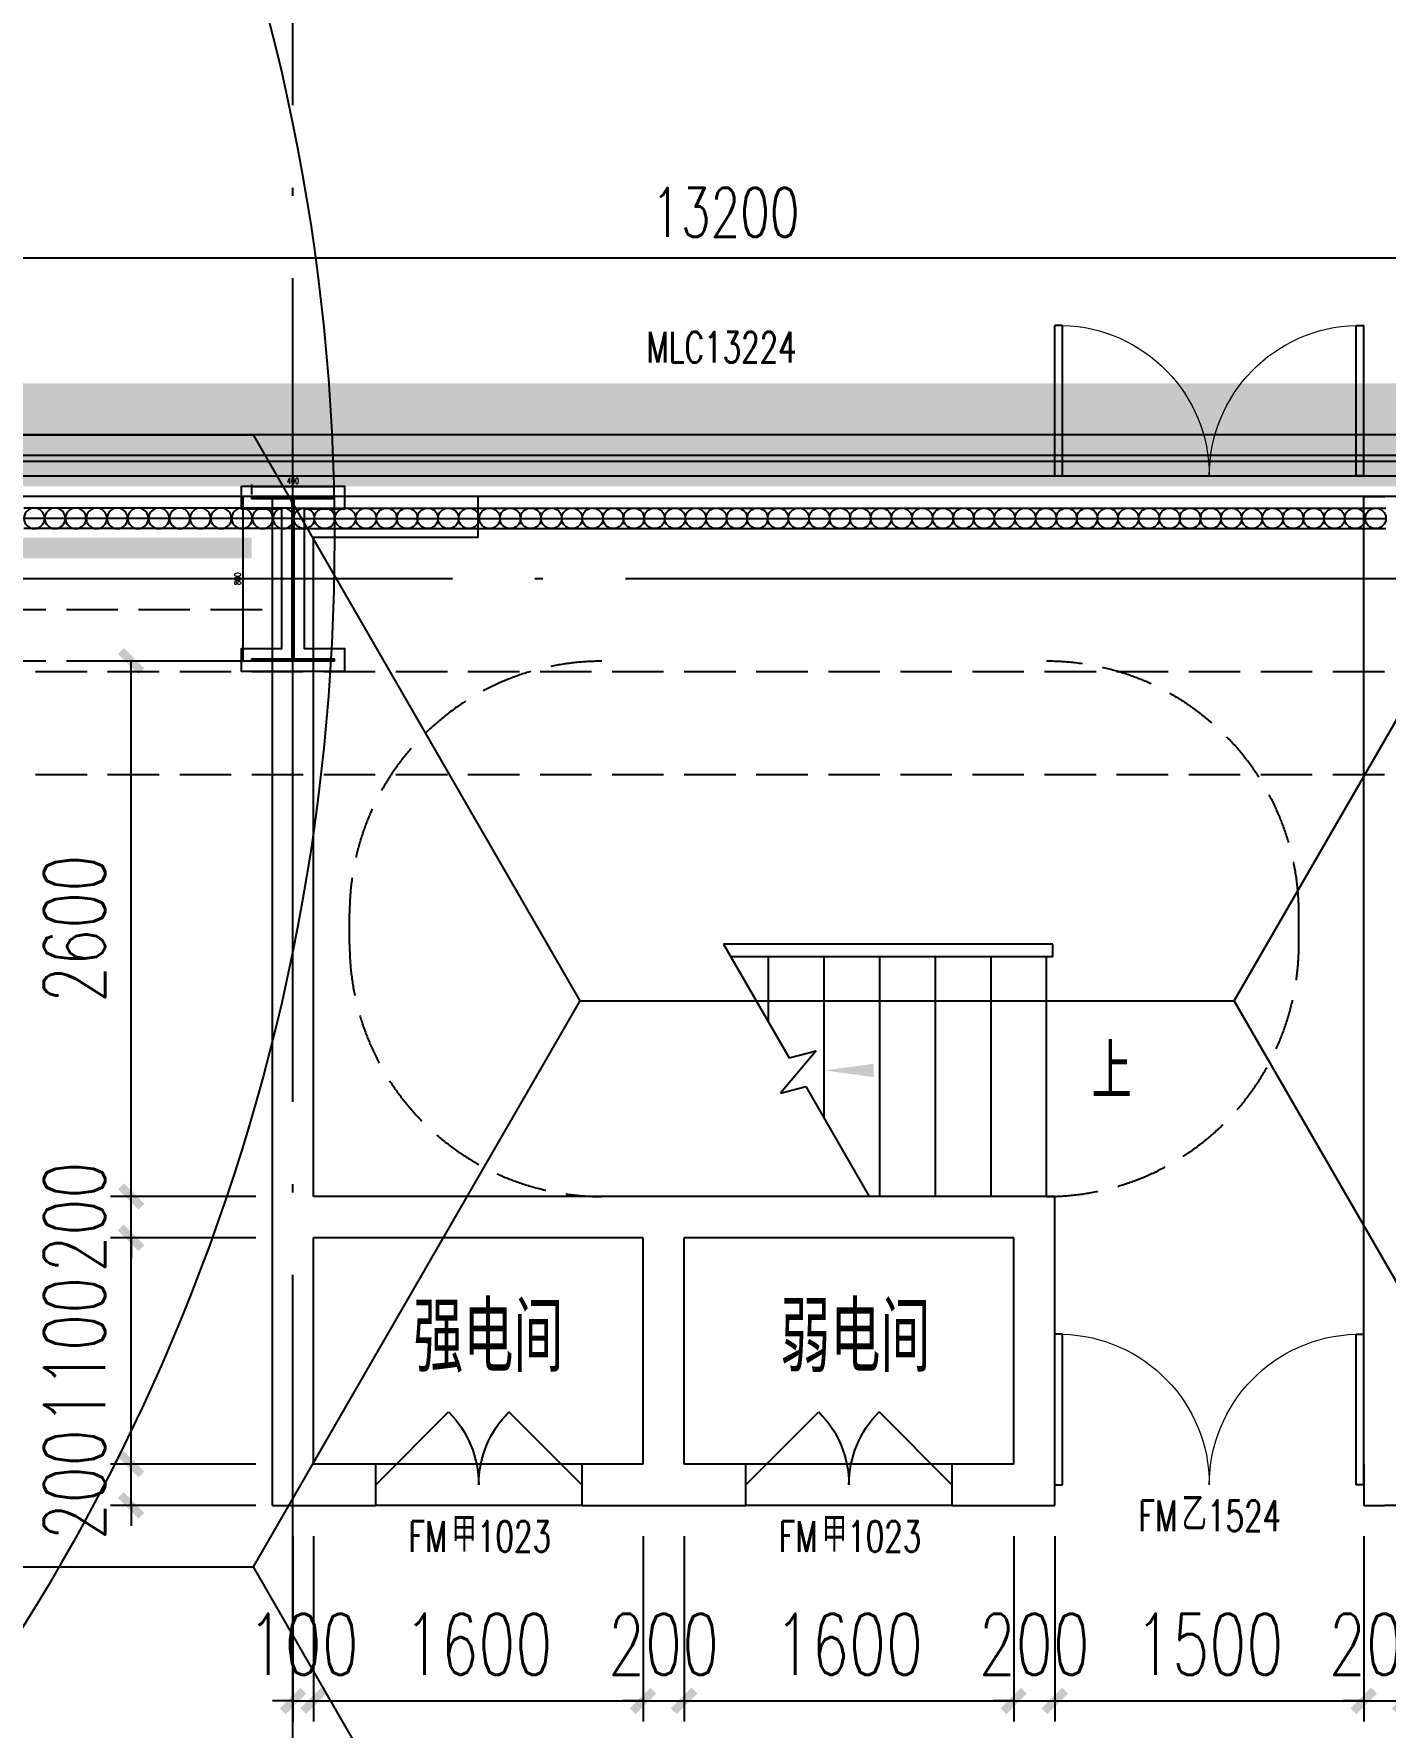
# Model space of a CAD drawing. Extents: x -821772 to -21949, y 506164 to 1049594.
# Drawn here: x -274112 to -267550, y 615143 to 623367 of the extents above; entities that cross this region are included whole.
import ezdxf
from ezdxf.xclip import XClip

# ---------------------------------------------------------------- set-up
doc = ezdxf.new("R2010")
doc.units = 0
doc.header["$LTSCALE"] = 1000
doc.header["$MEASUREMENT"] = 0
doc.header["$XCLIPFRAME"] = 2
for name, pattern in [('10平面20250807_t3$0$CENTER', [2, 1.25, -0.25, 0.25, -0.25]), ('10平面20250807_t3$0$DASH', [0.35, 0.25, -0.1]), ('10平面20250807_t3$0$DOTE', [2.42, 2, -0.2, 0.02, -0.2]), ('DASH', [0.35, 0.25, -0.1])]:
    doc.linetypes.add(name, pattern=pattern)
doc.layers.get('Defpoints').update_dxf_attribs({"color": 210})
doc.layers.add('1-防火分区线', color=201, linetype='DASH', lineweight=50)
doc.layers.add('10平面20250807_t3$0$柱间支撑', color=8, linetype='10平面20250807_t3$0$CENTER', lineweight=0)
for name, color, linetype in [('10平面20250807_t3$0$A-AXIS-DOTE', 8, '10平面20250807_t3$0$DOTE'), ('10平面20250807_t3$0$A-AXIS-DP', 8, 'Continuous'), ('10平面20250807_t3$0$A-HATCH-2', 8, 'Continuous'), ('10平面20250807_t3$0$A-HRAIL', 8, 'Continuous'), ('10平面20250807_t3$0$A-LIN-V', 8, 'Continuous'), ('10平面20250807_t3$0$A-SFCE', 8, 'Continuous'), ('10平面20250807_t3$0$A-WINDOW', 8, 'Continuous'), ('10平面20250807_t3$0$AS-COLN', 8, 'Continuous'), ('10平面20250807_t3$0$AS-WALL', 8, 'Continuous'), ('10平面20250807_t3$0$AS-结构边线层', 8, 'Continuous'), ('10平面20250807_t3$0$DIM_SYMB', 8, 'Continuous'), ('10平面20250807_t3$0$DOOR_FIRE_TEXT', 8, 'Continuous'), ('10平面20250807_t3$0$PUB_TEXT', 8, 'Continuous'), ('10平面20250807_t3$0$SB_ZF消火栓', 10, 'Continuous'), ('10平面20250807_t3$0$SB_ZF消火栓M', 10, 'Continuous'), ('10平面20250807_t3$0$建-窗', 8, 'Continuous'), ('10平面20250807_t3$0$建-门窗编号', 8, 'Continuous'), ('PUB_HATCH', 8, 'Continuous')]:
    doc.layers.add(name, color=color, linetype=linetype)
doc.layers.add('10平面20250807_t3$0$A-加建区域', color=8, linetype='Continuous', plot=False)
doc.styles.add('10平面20250807_t3$0$_TCH_DIM', font='SIMPLEX', dxfattribs={"bigfont": 'GBCBIG'})
doc.styles.add('10平面20250807_t3$0$_TCH_DIM_T3', font='SIMPLEX', dxfattribs={"width": 0.705882, "bigfont": 'GBCBIG'})
doc.styles.add('10平面20250807_t3$0$_TCH_WINDOW', font='SIMPLEX', dxfattribs={"height": 3.5, "bigfont": 'GBCBIG'})
doc.styles.add('10平面20250807_t3$0$A-WIN-LABEL', font='SIMPLEX', dxfattribs={"bigfont": 'GBCBIG'})
doc.dimstyles.new('10平面20250807_t3$0$_TCH_ARCH&&10', dxfattribs={"dimtxt": 29.75, "dimasz": 10, "dimexe": 10, "dimexo": 10, "dimgap": 12.625, "dimtad": 1, "dimdec": 0, "dimzin": 0, "dimdsep": 46, "dimtxsty": '10平面20250807_t3$0$_TCH_DIM_T3', "dimblk": '10平面20250807_t3$0$_ArchTick', "dimcen": 0.09, "dimclrt": 7, "dimazin": 2, "dimtfac": 1, "dimtdec": 0, "dimtix": 1, "dimtmove": 2, "dimatfit": 3, "dimfxl": 0, "dimtolj": 1, "dimtzin": 0, "dimarcsym": 0})
doc.dimstyles.new('10平面20250807_t3$0$_TCH_ARCH&&100', dxfattribs={"dimtxt": 297.5, "dimasz": 100, "dimexe": 100, "dimexo": 100, "dimgap": 126.25, "dimtad": 1, "dimdec": 0, "dimzin": 0, "dimdsep": 46, "dimtxsty": '10平面20250807_t3$0$_TCH_DIM_T3', "dimblk": '10平面20250807_t3$0$_ArchTick', "dimcen": 0.09, "dimclrt": 7, "dimazin": 2, "dimtfac": 1, "dimtdec": 0, "dimtix": 1, "dimtmove": 2, "dimatfit": 3, "dimfxl": 0, "dimtolj": 1, "dimtzin": 0, "dimarcsym": 0})
doc.dimstyles.new('10平面20250807_t3$0$_TCH_ARCH&&80', dxfattribs={"dimtxt": 238, "dimasz": 80, "dimexe": 80, "dimexo": 80, "dimgap": 101, "dimtad": 1, "dimdec": 0, "dimzin": 0, "dimdsep": 46, "dimtxsty": '10平面20250807_t3$0$_TCH_DIM_T3', "dimblk": '10平面20250807_t3$0$_ArchTick', "dimcen": 0.09, "dimclrt": 7, "dimazin": 2, "dimtfac": 1, "dimtdec": 0, "dimtix": 1, "dimtmove": 2, "dimatfit": 3, "dimfxl": 0, "dimtolj": 1, "dimtzin": 0, "dimarcsym": 0})

# ---------------------------------------------------------------- blocks, each defined once
blk = doc.blocks.new('10平面20250807_t3$0$dote')
at = {"layer": '10平面20250807_t3$0$A-AXIS-DOTE', "ltscale": 2}
for p, q in [((-52117.8, -264080), (-52117.8, -75950)), ((98696.4, -184100), (-97273.6, -184100))]:
    blk.add_line(p, q, dxfattribs=at)
blk = doc.blocks.new('10平面20250807_t3$0$43243')
at = {"layer": '10平面20250807_t3$0$AS-结构边线层'}
blk.add_lwpolyline([(-263994.2, 621290.1), (-277514.2, 621290.1), (-277514.2, 621120.1), (-279354.2, 621120.1), (-279354.2, 620570.1), (-281454.2, 620570), (-281454.2, 621120.1), (-295987, 621120.1), (-313454.2, 567285.8), (-313454.2, 548519.9), (-281454.2, 548519.9), (-281454.2, 549070), (-279354.2, 549070), (-279354.2, 548519.9), (-277514.2, 548519.9), (-277514.2, 548349.9), (-263994.2, 548349.9)], dxfattribs=at)
blk = doc.blocks.new('10平面20250807_t3$0$3243243')
at = {"layer": '10平面20250807_t3$0$A-SFCE', "color": 2, "linetype": '10平面20250807_t3$0$DASH'}
for p, q in [((-273004.2, 620570.1), (-281704.2, 620570.1)), ((-273004.2, 620320.1), (-281704.2, 620320.1))]:
    blk.add_line(p, q, dxfattribs=at)
blk = doc.blocks.new('10平面20250807_t3$0$4324324')
at = {"layer": '10平面20250807_t3$0$A-HATCH-2', "linetype": '10平面20250807_t3$0$DASH'}
for p, q in [((-294754.2, 620270), (-135554.2, 620270)), ((-294754.2, 619770), (-135554.2, 619770))]:
    blk.add_line(p, q, dxfattribs=at)
blk = doc.blocks.new('10平面20250807_t3$0$_ArchTick')
at = {"color": 0, "linetype": 'ByBlock', "const_width": 0.4}
blk.add_lwpolyline([(-0.5, -0.5), (0.5, 0.5)], dxfattribs=at)
blk = doc.blocks.new('*D10492')
at = {"layer": '10平面20250807_t3$0$A-AXIS-DP', "color": 0, "lineweight": -2}
for p, q in [((-165054.2, 621030), (-165054.2, 621078.7)), ((-165054.2, 621068.7), (-164654.2, 621068.7)), ((-164654.2, 621030), (-164654.2, 621078.7))]:
    blk.add_line(p, q, dxfattribs=at)
at = {"layer": 'Defpoints', "color": 0}
for p in [(-165054.2, 621020), (-164654.2, 621068.7), (-164654.2, 621020)]:
    blk.add_point(p, dxfattribs=at)
at = {"layer": '10平面20250807_t3$0$A-AXIS-DP', "color": 0, "lineweight": -2, "xscale": 10, "yscale": 10, "zscale": 10, "rotation": 180}
blk.add_blockref('10平面20250807_t3$0$_ArchTick', (-165054.2, 621068.7), dxfattribs=at)
at = {"layer": '10平面20250807_t3$0$A-AXIS-DP', "color": 0, "lineweight": -2, "xscale": 10, "yscale": 10, "zscale": 10}
blk.add_blockref('10平面20250807_t3$0$_ArchTick', (-164654.2, 621068.7), dxfattribs=at)
at = {"layer": '10平面20250807_t3$0$A-AXIS-DP', "color": 7, "insert": (-164854.2, 621096.2), "char_height": 29.75, "attachment_point": 5, "style": '10平面20250807_t3$0$_TCH_DIM_T3'}
blk.add_mtext('\\A1;400', dxfattribs=at)
blk = doc.blocks.new('*D10493')
at = {"layer": '10平面20250807_t3$0$A-AXIS-DP', "color": 0, "lineweight": -2}
for p, q in [((-165064.2, 621020), (-165105.4, 621020)), ((-165095.4, 620220), (-165095.4, 621020)), ((-165064.2, 620220), (-165105.4, 620220))]:
    blk.add_line(p, q, dxfattribs=at)
at = {"layer": 'Defpoints', "color": 0}
for p in [(-165095.4, 621020), (-165054.2, 621020), (-165054.2, 620220)]:
    blk.add_point(p, dxfattribs=at)
at = {"layer": '10平面20250807_t3$0$A-AXIS-DP', "color": 0, "lineweight": -2, "xscale": 10, "yscale": 10, "zscale": 10}
for p, rotation in [((-165095.4, 621020), 90), ((-165095.4, 620220), 270)]:
    blk.add_blockref('10平面20250807_t3$0$_ArchTick', p, dxfattribs=dict(at, rotation=rotation))
at = {"layer": '10平面20250807_t3$0$A-AXIS-DP', "color": 7, "insert": (-165122.9, 620620), "char_height": 29.75, "attachment_point": 5, "rotation": 90, "style": '10平面20250807_t3$0$_TCH_DIM_T3'}
blk.add_mtext('\\A1;800', dxfattribs=at)
blk = doc.blocks.new('10平面20250807_t3$0$$DorLib2D$00000002')
for p, q in [((-0.5, 0), (-0.5, 0.4875)), ((-0.475, 0.4875), (-0.5, 0.4875)), ((-0.475, 0), (-0.475, 0.4875)), ((0.475, 0), (0.475, 0.4875)), ((0.475, 0.4875), (0.5, 0.4875)), ((0.5, 0), (0.5, 0.4875)), ((-0.5, 0), (-0.475, 0)), ((0.5, 0), (0.475, 0))]:
    blk.add_line(p, q)
at = {"lineweight": 13}
for centre, start, end in [((-0.4875, 0), 0, 88.5307), ((0.4875, 0), 91.4693, 180)]:
    blk.add_arc(centre, 0.4875, start, end, dxfattribs=at)
blk = doc.blocks.new('*D11016')
at = {"layer": '10平面20250807_t3$0$A-加建区域', "color": 0, "lineweight": -2}
for p, q in [((-272854.2, 616070), (-272854.2, 615170)), ((-272754.2, 616070), (-272754.2, 615170)), ((-272854.2, 615270), (-272954.2, 615270)), ((-272854.2, 615270), (-272754.2, 615270)), ((-272754.2, 615270), (-272654.2, 615270))]:
    blk.add_line(p, q, dxfattribs=at)
at = {"layer": 'Defpoints', "color": 0}
for p in [(-272854.2, 616170), (-272754.2, 616170), (-272754.2, 615270)]:
    blk.add_point(p, dxfattribs=at)
at = {"layer": '10平面20250807_t3$0$A-加建区域', "color": 0, "lineweight": -2, "xscale": 100, "yscale": 100, "zscale": 100}
blk.add_blockref('10平面20250807_t3$0$_ArchTick', (-272854.2, 615270), dxfattribs=at)
at = {"layer": '10平面20250807_t3$0$A-加建区域', "color": 0, "lineweight": -2, "xscale": 100, "yscale": 100, "zscale": 100, "rotation": 180}
blk.add_blockref('10平面20250807_t3$0$_ArchTick', (-272754.2, 615270), dxfattribs=at)
at = {"layer": '10平面20250807_t3$0$A-加建区域', "color": 7, "insert": (-272804.2, 615545), "char_height": 297.5, "attachment_point": 5, "style": '10平面20250807_t3$0$_TCH_DIM_T3'}
blk.add_mtext('\\A1;100', dxfattribs=at)
blk = doc.blocks.new('*D11017')
at = {"layer": '10平面20250807_t3$0$A-加建区域', "color": 0, "lineweight": -2}
for p, q in [((-272754.2, 616070), (-272754.2, 615170)), ((-271154.2, 616070), (-271154.2, 615170)), ((-272754.2, 615270), (-271154.2, 615270))]:
    blk.add_line(p, q, dxfattribs=at)
at = {"layer": 'Defpoints', "color": 0}
for p in [(-272754.2, 616170), (-271154.2, 616170), (-271154.2, 615270)]:
    blk.add_point(p, dxfattribs=at)
at = {"layer": '10平面20250807_t3$0$A-加建区域', "color": 0, "lineweight": -2, "xscale": 100, "yscale": 100, "zscale": 100, "rotation": 180}
blk.add_blockref('10平面20250807_t3$0$_ArchTick', (-272754.2, 615270), dxfattribs=at)
at = {"layer": '10平面20250807_t3$0$A-加建区域', "color": 0, "lineweight": -2, "xscale": 100, "yscale": 100, "zscale": 100}
blk.add_blockref('10平面20250807_t3$0$_ArchTick', (-271154.2, 615270), dxfattribs=at)
at = {"layer": '10平面20250807_t3$0$A-加建区域', "color": 7, "insert": (-271954.2, 615545), "char_height": 297.5, "attachment_point": 5, "style": '10平面20250807_t3$0$_TCH_DIM_T3'}
blk.add_mtext('\\A1;1600', dxfattribs=at)
blk = doc.blocks.new('*D11018')
at = {"layer": '10平面20250807_t3$0$A-加建区域', "color": 0, "lineweight": -2}
for p, q in [((-271154.2, 616070), (-271154.2, 615170)), ((-270954.2, 616070), (-270954.2, 615170)), ((-271154.2, 615270), (-271254.2, 615270)), ((-271154.2, 615270), (-270954.2, 615270)), ((-270954.2, 615270), (-270854.2, 615270))]:
    blk.add_line(p, q, dxfattribs=at)
at = {"layer": 'Defpoints', "color": 0}
for p in [(-271154.2, 616170), (-270954.2, 616170), (-270954.2, 615270)]:
    blk.add_point(p, dxfattribs=at)
at = {"layer": '10平面20250807_t3$0$A-加建区域', "color": 0, "lineweight": -2, "xscale": 100, "yscale": 100, "zscale": 100}
blk.add_blockref('10平面20250807_t3$0$_ArchTick', (-271154.2, 615270), dxfattribs=at)
at = {"layer": '10平面20250807_t3$0$A-加建区域', "color": 0, "lineweight": -2, "xscale": 100, "yscale": 100, "zscale": 100, "rotation": 180}
blk.add_blockref('10平面20250807_t3$0$_ArchTick', (-270954.2, 615270), dxfattribs=at)
at = {"layer": '10平面20250807_t3$0$A-加建区域', "color": 7, "insert": (-271054.2, 615545), "char_height": 297.5, "attachment_point": 5, "style": '10平面20250807_t3$0$_TCH_DIM_T3'}
blk.add_mtext('\\A1;200', dxfattribs=at)
blk = doc.blocks.new('*D11019')
at = {"layer": '10平面20250807_t3$0$A-加建区域', "color": 0, "lineweight": -2}
for p, q in [((-270954.2, 616070), (-270954.2, 615170)), ((-269354.2, 616070), (-269354.2, 615170)), ((-270954.2, 615270), (-269354.2, 615270))]:
    blk.add_line(p, q, dxfattribs=at)
at = {"layer": 'Defpoints', "color": 0}
for p in [(-270954.2, 616170), (-269354.2, 616170), (-269354.2, 615270)]:
    blk.add_point(p, dxfattribs=at)
at = {"layer": '10平面20250807_t3$0$A-加建区域', "color": 0, "lineweight": -2, "xscale": 100, "yscale": 100, "zscale": 100, "rotation": 180}
blk.add_blockref('10平面20250807_t3$0$_ArchTick', (-270954.2, 615270), dxfattribs=at)
at = {"layer": '10平面20250807_t3$0$A-加建区域', "color": 0, "lineweight": -2, "xscale": 100, "yscale": 100, "zscale": 100}
blk.add_blockref('10平面20250807_t3$0$_ArchTick', (-269354.2, 615270), dxfattribs=at)
at = {"layer": '10平面20250807_t3$0$A-加建区域', "color": 7, "insert": (-270154.2, 615545), "char_height": 297.5, "attachment_point": 5, "style": '10平面20250807_t3$0$_TCH_DIM_T3'}
blk.add_mtext('\\A1;1600', dxfattribs=at)
blk = doc.blocks.new('*D11020')
at = {"layer": '10平面20250807_t3$0$A-加建区域', "color": 0, "lineweight": -2}
for p, q in [((-269354.2, 616070), (-269354.2, 615170)), ((-269154.2, 616070), (-269154.2, 615170)), ((-269354.2, 615270), (-269454.2, 615270)), ((-269354.2, 615270), (-269154.2, 615270)), ((-269154.2, 615270), (-269054.2, 615270))]:
    blk.add_line(p, q, dxfattribs=at)
at = {"layer": 'Defpoints', "color": 0}
for p in [(-269354.2, 616170), (-269154.2, 616170), (-269154.2, 615270)]:
    blk.add_point(p, dxfattribs=at)
at = {"layer": '10平面20250807_t3$0$A-加建区域', "color": 0, "lineweight": -2, "xscale": 100, "yscale": 100, "zscale": 100}
blk.add_blockref('10平面20250807_t3$0$_ArchTick', (-269354.2, 615270), dxfattribs=at)
at = {"layer": '10平面20250807_t3$0$A-加建区域', "color": 0, "lineweight": -2, "xscale": 100, "yscale": 100, "zscale": 100, "rotation": 180}
blk.add_blockref('10平面20250807_t3$0$_ArchTick', (-269154.2, 615270), dxfattribs=at)
at = {"layer": '10平面20250807_t3$0$A-加建区域', "color": 7, "insert": (-269254.2, 615545), "char_height": 297.5, "attachment_point": 5, "style": '10平面20250807_t3$0$_TCH_DIM_T3'}
blk.add_mtext('\\A1;200', dxfattribs=at)
blk = doc.blocks.new('*D11021')
at = {"layer": '10平面20250807_t3$0$A-加建区域', "color": 0, "lineweight": -2}
for p, q in [((-269154.2, 616070), (-269154.2, 615170)), ((-267654.2, 616070), (-267654.2, 615170)), ((-269154.2, 615270), (-267654.2, 615270))]:
    blk.add_line(p, q, dxfattribs=at)
at = {"layer": 'Defpoints', "color": 0}
for p in [(-269154.2, 616170), (-267654.2, 616170), (-267654.2, 615270)]:
    blk.add_point(p, dxfattribs=at)
at = {"layer": '10平面20250807_t3$0$A-加建区域', "color": 0, "lineweight": -2, "xscale": 100, "yscale": 100, "zscale": 100, "rotation": 180}
blk.add_blockref('10平面20250807_t3$0$_ArchTick', (-269154.2, 615270), dxfattribs=at)
at = {"layer": '10平面20250807_t3$0$A-加建区域', "color": 0, "lineweight": -2, "xscale": 100, "yscale": 100, "zscale": 100}
blk.add_blockref('10平面20250807_t3$0$_ArchTick', (-267654.2, 615270), dxfattribs=at)
at = {"layer": '10平面20250807_t3$0$A-加建区域', "color": 7, "insert": (-268404.2, 615545), "char_height": 297.5, "attachment_point": 5, "style": '10平面20250807_t3$0$_TCH_DIM_T3'}
blk.add_mtext('\\A1;1500', dxfattribs=at)
blk = doc.blocks.new('*D11022')
at = {"layer": '10平面20250807_t3$0$A-加建区域', "color": 0, "lineweight": -2}
for p, q in [((-267654.2, 616070), (-267654.2, 615170)), ((-267454.2, 616070), (-267454.2, 615170)), ((-267654.2, 615270), (-267754.2, 615270)), ((-267654.2, 615270), (-267454.2, 615270)), ((-267454.2, 615270), (-267354.2, 615270))]:
    blk.add_line(p, q, dxfattribs=at)
at = {"layer": 'Defpoints', "color": 0}
for p in [(-267654.2, 616170), (-267454.2, 616170), (-267454.2, 615270)]:
    blk.add_point(p, dxfattribs=at)
at = {"layer": '10平面20250807_t3$0$A-加建区域', "color": 0, "lineweight": -2, "xscale": 100, "yscale": 100, "zscale": 100}
blk.add_blockref('10平面20250807_t3$0$_ArchTick', (-267654.2, 615270), dxfattribs=at)
at = {"layer": '10平面20250807_t3$0$A-加建区域', "color": 0, "lineweight": -2, "xscale": 100, "yscale": 100, "zscale": 100, "rotation": 180}
blk.add_blockref('10平面20250807_t3$0$_ArchTick', (-267454.2, 615270), dxfattribs=at)
at = {"layer": '10平面20250807_t3$0$A-加建区域', "color": 7, "insert": (-267554.2, 615545), "char_height": 297.5, "attachment_point": 5, "style": '10平面20250807_t3$0$_TCH_DIM_T3'}
blk.add_mtext('\\A1;200', dxfattribs=at)
blk = doc.blocks.new('10平面20250807_t3$0$$DorLib2D$00000116')
at = {"color": 0}
for p, q in [((-0.5, 0), (-0.1464, 0.3536)), ((0.5, 0), (0.1464, 0.3536))]:
    blk.add_line(p, q, dxfattribs=at)
for centre, start, end in [((-0.5, 0), 0, 45), ((0.5, 0), 135, 180)]:
    blk.add_arc(centre, 0.5, start, end, dxfattribs=at)
blk = doc.blocks.new('*D11025')
at = {"layer": '10平面20250807_t3$0$A-加建区域', "color": 0, "lineweight": -2}
for p, q in [((-273034.2, 620319.9), (-273740, 620319.9)), ((-273640, 617719.9), (-273640, 620319.9)), ((-273034.2, 617719.9), (-273740, 617719.9))]:
    blk.add_line(p, q, dxfattribs=at)
at = {"layer": 'Defpoints', "color": 0}
for p in [(-273640, 620319.9), (-272934.2, 620319.9), (-272934.2, 617719.9)]:
    blk.add_point(p, dxfattribs=at)
at = {"layer": '10平面20250807_t3$0$A-加建区域', "color": 0, "lineweight": -2, "xscale": 100, "yscale": 100, "zscale": 100}
for p, rotation in [((-273640, 620319.9), 90), ((-273640, 617719.9), 270)]:
    blk.add_blockref('10平面20250807_t3$0$_ArchTick', p, dxfattribs=dict(at, rotation=rotation))
at = {"layer": '10平面20250807_t3$0$A-加建区域', "color": 7, "insert": (-273915, 619019.9), "char_height": 297.5, "attachment_point": 5, "rotation": 90, "style": '10平面20250807_t3$0$_TCH_DIM_T3'}
blk.add_mtext('\\A1;2600', dxfattribs=at)
blk = doc.blocks.new('*D11026')
at = {"layer": '10平面20250807_t3$0$A-加建区域', "color": 0, "lineweight": -2}
for p, q in [((-273640, 617719.9), (-273640, 617819.9)), ((-273034.2, 617719.9), (-273740, 617719.9)), ((-273640, 617519.9), (-273640, 617719.9)), ((-273034.2, 617519.9), (-273740, 617519.9)), ((-273640, 617519.9), (-273640, 617419.9))]:
    blk.add_line(p, q, dxfattribs=at)
at = {"layer": 'Defpoints', "color": 0}
for p in [(-273640, 617719.9), (-272934.2, 617719.9), (-272934.2, 617519.9)]:
    blk.add_point(p, dxfattribs=at)
at = {"layer": '10平面20250807_t3$0$A-加建区域', "color": 0, "lineweight": -2, "xscale": 100, "yscale": 100, "zscale": 100}
for p, rotation in [((-273640, 617719.9), 270), ((-273640, 617519.9), 90)]:
    blk.add_blockref('10平面20250807_t3$0$_ArchTick', p, dxfattribs=dict(at, rotation=rotation))
at = {"layer": '10平面20250807_t3$0$A-加建区域', "color": 7, "insert": (-273915, 617619.9), "char_height": 297.5, "attachment_point": 5, "rotation": 90, "style": '10平面20250807_t3$0$_TCH_DIM_T3'}
blk.add_mtext('\\A1;200', dxfattribs=at)
blk = doc.blocks.new('*D11027')
at = {"layer": '10平面20250807_t3$0$A-加建区域', "color": 0, "lineweight": -2}
for p, q in [((-273034.2, 617519.9), (-273740, 617519.9)), ((-273640, 616420), (-273640, 617519.9)), ((-273034.2, 616420), (-273740, 616420))]:
    blk.add_line(p, q, dxfattribs=at)
at = {"layer": 'Defpoints', "color": 0}
for p in [(-273640, 617519.9), (-272934.2, 617519.9), (-272934.2, 616420)]:
    blk.add_point(p, dxfattribs=at)
at = {"layer": '10平面20250807_t3$0$A-加建区域', "color": 0, "lineweight": -2, "xscale": 100, "yscale": 100, "zscale": 100}
for p, rotation in [((-273640, 617519.9), 90), ((-273640, 616420), 270)]:
    blk.add_blockref('10平面20250807_t3$0$_ArchTick', p, dxfattribs=dict(at, rotation=rotation))
at = {"layer": '10平面20250807_t3$0$A-加建区域', "color": 7, "insert": (-273915, 616970), "char_height": 297.5, "attachment_point": 5, "rotation": 90, "style": '10平面20250807_t3$0$_TCH_DIM_T3'}
blk.add_mtext('\\A1;1100', dxfattribs=at)
blk = doc.blocks.new('*D11028')
at = {"layer": '10平面20250807_t3$0$A-加建区域', "color": 0, "lineweight": -2}
for p, q in [((-273640, 616420), (-273640, 616520)), ((-273034.2, 616420), (-273740, 616420)), ((-273640, 616220), (-273640, 616420)), ((-273034.2, 616220), (-273740, 616220)), ((-273640, 616220), (-273640, 616120))]:
    blk.add_line(p, q, dxfattribs=at)
at = {"layer": 'Defpoints', "color": 0}
for p in [(-273640, 616420), (-272934.2, 616420), (-272934.2, 616220)]:
    blk.add_point(p, dxfattribs=at)
at = {"layer": '10平面20250807_t3$0$A-加建区域', "color": 0, "lineweight": -2, "xscale": 100, "yscale": 100, "zscale": 100}
for p, rotation in [((-273640, 616420), 270), ((-273640, 616220), 90)]:
    blk.add_blockref('10平面20250807_t3$0$_ArchTick', p, dxfattribs=dict(at, rotation=rotation))
at = {"layer": '10平面20250807_t3$0$A-加建区域', "color": 7, "insert": (-273915, 616320), "char_height": 297.5, "attachment_point": 5, "rotation": 90, "style": '10平面20250807_t3$0$_TCH_DIM_T3'}
blk.add_mtext('\\A1;200', dxfattribs=at)
blk = doc.blocks.new('10平面20250807_t3$0$23124232432')
at = {"layer": '10平面20250807_t3$0$柱间支撑', "const_width": 100}
blk.add_lwpolyline([(-273054.2, 620870), (-281654.2, 620870)], dxfattribs=at)
blk = doc.blocks.new('10平面20250807_t3$0$99平面图例外参$0$$LinePat$圆环')
for points in [[(0, 150), (300, 150)], [(0, 0), (300, 0)], [(0, -150), (300, -150)]]:
    blk.add_lwpolyline(points)
at = {"color": 0}
blk.add_circle((150, 0), 150, dxfattribs=at)
blk = doc.blocks.new('10平面20250807_t3$0$34242343243')
at = {"layer": '10平面20250807_t3$0$A-HRAIL', "yscale": 0.3333333333333333, "zscale": 0.3333333333333333}
for p, xscale, rotation in [((-274060, 621013.9), -0.336163315173153, 359.9999999997964), ((-273959.2, 621013.9), -0.336163315173153, 359.9999999997964), ((-273858.3, 621013.9), -0.336163315173153, 359.9999999997964), ((-273757.5, 621013.9), -0.336163315173153, 359.9999999997964), ((-273656.6, 621013.9), -0.336163315173153, 359.9999999997964), ((-273555.8, 621013.9), -0.336163315173153, 359.9999999997964), ((-273454.9, 621013.9), -0.336163315173153, 359.9999999997964), ((-273354.1, 621013.9), -0.336163315173153, 359.9999999997964), ((-273253.2, 621013.9), -0.336163315173153, 359.9999999997964), ((-273152.4, 621013.9), -0.336163315173153, 359.9999999997964), ((-273051.5, 621013.9), -0.336163315173153, 359.9999999997964), ((-272950.7, 621013.9), -0.336163315173153, 359.9999999997964), ((-272849.8, 621013.9), -0.336163315173153, 359.9999999997964), ((-272849.8, 621013.9), 0.3335333284791416, 359.9999999979175), ((-272749.8, 621013.9), 0.3335333284791416, 359.9999999979175), ((-272649.7, 621013.9), 0.3335333284791416, 359.9999999979175), ((-272549.7, 621013.9), 0.3335333284791416, 359.9999999979175), ((-272449.6, 621013.9), 0.3335333284791416, 359.9999999979175), ((-272349.5, 621013.9), 0.3335333284791416, 359.9999999979175), ((-272249.5, 621013.9), 0.3335333284791416, 359.9999999979175), ((-272149.4, 621013.9), 0.3335333284791416, 359.9999999979175), ((-272049.4, 621013.9), 0.3335333284791416, 359.9999999979175), ((-271949.3, 621013.9), 0.3335333284791416, 359.9999999979175), ((-271849.2, 621013.9), 0.3335333284791416, 359.9999999979175), ((-271749.2, 621013.9), 0.3335333284791416, 359.9999999979175), ((-271649.1, 621013.9), 0.3335333284791416, 359.9999999979175), ((-271549.1, 621013.9), 0.3335333284791416, 359.9999999979175), ((-271449, 621013.9), 0.3335333284791416, 359.9999999979175), ((-271348.9, 621013.9), 0.3335333284791416, 359.9999999979175), ((-271248.9, 621013.9), 0.3335333284791416, 359.9999999979175), ((-271148.8, 621013.9), 0.3335333284791416, 359.9999999979175), ((-271048.8, 621013.9), 0.3335333284791416, 359.9999999979175), ((-270948.7, 621013.9), 0.3335333284791416, 359.9999999979175), ((-270848.6, 621013.9), 0.3335333284791416, 359.9999999979175), ((-270748.6, 621013.9), 0.3335333284791416, 359.9999999979175), ((-270648.5, 621013.9), 0.3335333284791416, 359.9999999979175), ((-270548.5, 621013.9), 0.3335333284791416, 359.9999999979175), ((-270448.4, 621013.9), 0.3335333284791416, 359.9999999979175), ((-270348.3, 621013.9), 0.3335333284791416, 359.9999999979175), ((-270248.3, 621013.9), 0.3335333284791416, 359.9999999979175), ((-270148.2, 621013.9), 0.3335333284791416, 359.9999999979175), ((-270048.2, 621013.9), 0.3335333284791416, 359.9999999979175), ((-269948.1, 621013.9), 0.3335333284791416, 359.9999999979175), ((-269848, 621013.9), 0.3335333284791416, 359.9999999979175), ((-269748, 621013.9), 0.3335333284791416, 359.9999999979175), ((-269647.9, 621013.9), 0.3335333284791416, 359.9999999979175), ((-269547.9, 621013.9), 0.3335333284791416, 359.9999999979175), ((-269447.8, 621013.9), 0.3335333284791416, 359.9999999979175), ((-269347.7, 621013.9), 0.3335333284791416, 359.9999999979175), ((-269247.7, 621013.9), 0.3335333284791416, 359.9999999979175), ((-269147.6, 621013.9), 0.3335333284791416, 359.9999999979175), ((-269047.6, 621013.9), 0.3335333284791416, 359.9999999979175), ((-268947.5, 621013.9), 0.3335333284791416, 359.9999999979175), ((-268847.4, 621013.9), 0.3335333284791416, 359.9999999979175), ((-268747.4, 621013.9), 0.3335333284791416, 359.9999999979175), ((-268647.3, 621013.9), 0.3335333284791416, 359.9999999979175), ((-268547.3, 621013.9), 0.3335333284791416, 359.9999999979175), ((-268447.2, 621013.9), 0.3335333284791416, 359.9999999979175), ((-268347.1, 621013.9), 0.3335333284791416, 359.9999999979175), ((-268247.1, 621013.9), 0.3335333284791416, 359.9999999979175), ((-268147, 621013.9), 0.3335333284791416, 359.9999999979175), ((-268047, 621013.9), 0.3335333284791416, 359.9999999979175), ((-267946.9, 621013.9), 0.3335333284791416, 359.9999999979175), ((-267846.8, 621013.9), 0.3335333284791416, 359.9999999979175), ((-267746.8, 621013.9), 0.3335333284791416, 359.9999999979175), ((-267646.7, 621013.9), 0.3335333284791416, 359.9999999979175)]:
    blk.add_blockref('10平面20250807_t3$0$99平面图例外参$0$$LinePat$圆环', p, dxfattribs=dict(at, xscale=xscale, rotation=rotation))
blk = doc.blocks.new('10平面20250807_t3$0$A$C5D961328')
at = {"layer": '10平面20250807_t3$0$A-LIN-V', "ltscale": 500}
blk.add_circle((350, 40), 10001.4, dxfattribs=at)
blk = doc.blocks.new('10平面20250807_t3$0$we42342343234')
at = {"layer": '10平面20250807_t3$0$SB_ZF消火栓M', "rotation": 180}
blk.add_blockref('10平面20250807_t3$0$A$C5D961328', (-282304.2, 620960), dxfattribs=at)
blk = doc.blocks.new('10平面20250807_t3$0$234243242332')
at = {"layer": '10平面20250807_t3$0$SB_ZF消火栓'}
blk.add_blockref('10平面20250807_t3$0$we42342343234', (0, 0), dxfattribs=at)
blk = doc.blocks.new('*D12073')
at = {"layer": '10平面20250807_t3$0$A-AXIS-DP', "color": 0, "lineweight": -2}
for p, q in [((-277354.2, 621809.9), (-277354.2, 622359.9)), ((-264154.2, 621809.9), (-264154.2, 622359.9)), ((-277354.2, 622279.9), (-264154.2, 622279.9))]:
    blk.add_line(p, q, dxfattribs=at)
at = {"layer": 'Defpoints', "color": 0}
for p in [(-264154.2, 622279.9), (-277354.2, 621729.9), (-264154.2, 621729.9)]:
    blk.add_point(p, dxfattribs=at)
at = {"layer": '10平面20250807_t3$0$A-AXIS-DP', "color": 0, "lineweight": -2, "xscale": 80, "yscale": 80, "zscale": 80, "rotation": 180}
blk.add_blockref('10平面20250807_t3$0$_ArchTick', (-277354.2, 622279.9), dxfattribs=at)
at = {"layer": '10平面20250807_t3$0$A-AXIS-DP', "color": 0, "lineweight": -2, "xscale": 80, "yscale": 80, "zscale": 80}
blk.add_blockref('10平面20250807_t3$0$_ArchTick', (-264154.2, 622279.9), dxfattribs=at)
at = {"layer": '10平面20250807_t3$0$A-AXIS-DP', "color": 7, "insert": (-270754.2, 622499.9), "char_height": 238, "attachment_point": 5, "style": '10平面20250807_t3$0$_TCH_DIM_T3'}
blk.add_mtext('\\A1;13200', dxfattribs=at)
blk = doc.blocks.new('10平面20250807_t3$0$WINDOW2DLIB$DYNSTYLE$00000005')
at = {"color": 0}
for points in [[(-0.5, 0.5), (0.5, 0.5)], [(0.5, 0.16667), (-0.5, 0.16667)], [(0.5, -0.16667), (-0.5, -0.16667)], [(-0.5, -0.5), (0.5, -0.5)]]:
    blk.add_lwpolyline(points, dxfattribs=at)
blk = doc.blocks.new('10平面20250807_t3$0$w42343243')
at = {"layer": '10平面20250807_t3$0$A-HATCH-2'}
blk.add_lwpolyline([(-165104.2, 621070), (-164604.2, 621070), (-164604.2, 620958), (-164800.2, 620958), (-164800.2, 620282), (-164604.2, 620282), (-164604.2, 620170), (-165104.2, 620170), (-165104.2, 620282), (-164908.2, 620282), (-164908.2, 620958), (-165104.2, 620958)], close=True, dxfattribs=at)
at = {"layer": '10平面20250807_t3$0$AS-COLN', "color": 3}
blk.add_lwpolyline([(-165054.2, 621020), (-164654.2, 621020), (-164654.2, 621008), (-164850.2, 621008), (-164850.2, 620232), (-164654.2, 620232), (-164654.2, 620220), (-165054.2, 620220), (-165054.2, 620232), (-164858.2, 620232), (-164858.2, 621008), (-165054.2, 621008)], close=True, dxfattribs=at)
at = {"layer": '10平面20250807_t3$0$A-AXIS-DP'}
for p1, p2, distance, picture, middle in [((-165054.2, 621020), (-164654.2, 621020), 48.8, '*D10492', (-164854.2, 621096.2)), ((-165054.2, 620220), (-165054.2, 621020), 41.2, '*D10493', (-165122.9, 620620))]:
    dim = blk.add_aligned_dim(p1=p1, p2=p2, distance=distance, dimstyle='10平面20250807_t3$0$_TCH_ARCH&&10', dxfattribs=at)
    dim.commit()
    dim.dimension.update_dxf_attribs({"geometry": picture, "text_midpoint": middle})
blk = doc.blocks.new('10平面20250807_t3$0$42343')
at = {"layer": '10平面20250807_t3$0$A-WINDOW'}
blk.add_blockref('10平面20250807_t3$0$w42343243', (-108000, 100), dxfattribs=at)
blk = doc.blocks.new('10平面20250807_t3$0$333')
at = {"layer": '10平面20250807_t3$0$A-AXIS-DP', "color": 9, "linetype": '10平面20250807_t3$0$DASH'}
for p, q in [((-272579.2, 618944.9), (-272579.2, 619094.9)), ((-267969.2, 618944.9), (-267969.2, 619094.9))]:
    blk.add_line(p, q, dxfattribs=at)
for points in [[(-271354.2, 620319.9, 0.414214), (-272579.2, 619094.9)], [(-269194.2, 620319.9, -0.414214), (-267969.2, 619094.9)], [(-271354.2, 617719.9, -0.414214), (-272579.2, 618944.9)], [(-269194.2, 617719.9, 0.414214), (-267969.2, 618944.9)]]:
    blk.add_lwpolyline(points, format="xyb", dxfattribs=at)
at = {"layer": '10平面20250807_t3$0$A-加建区域'}
for p, q in [((-272954.2, 621020.1), (-272954.2, 621120.1)), ((-272954.2, 621120.1), (-272754.2, 621120.1)), ((-271954.2, 621120.1), (-272754.2, 621120.1)), ((-272754.2, 621120.1), (-272754.2, 621120.1)), ((-271954.2, 620920.1), (-271954.2, 621120.1)), ((-267654.2, 621020.1), (-267654.2, 621120.1)), ((-267654.2, 621120.1), (-267554.2, 621118.5)), ((-267555.8, 621118.4), (-267554.2, 621118.5)), ((-272954.2, 617619.9), (-272954.2, 621020.1)), ((-267654.2, 620420), (-267654.2, 621020.1)), ((-272754.2, 617719.9), (-272754.2, 620920.1)), ((-271954.2, 620920.1), (-272754.2, 620920.1)), ((-267654.2, 616420), (-267654.2, 620420)), ((-269194.2, 618944.9), (-270762.8, 618944.9)), ((-270762.8, 618944.9), (-270444.1, 618393)), ((-269164.2, 618944.9), (-270762.8, 618944.9)), ((-269164.2, 618884.9), (-270728.2, 618884.9)), ((-270544.2, 618566.3), (-270544.2, 618884.9)), ((-270274.2, 618098.6), (-270274.2, 618884.9)), ((-270004.2, 617719.9), (-270004.2, 618884.9)), ((-269734.2, 617719.9), (-269734.2, 618884.9)), ((-269464.2, 617719.9), (-269464.2, 618884.9)), ((-269194.2, 617719.9), (-269194.2, 618884.9)), ((-269164.2, 618884.9), (-269164.2, 618944.9)), ((-270313.7, 618427.9), (-270486.6, 618221.9)), ((-270444.1, 618393), (-270313.7, 618427.9)), ((-270486.6, 618221.9), (-270364.3, 618254.6)), ((-270364.3, 618254.6), (-270055.6, 617719.9)), ((-271051.4, 617719.9), (-272754.2, 617719.9)), ((-269154.2, 617719.9), (-271051.4, 617719.9)), ((-269194.2, 617719.9), (-270055.6, 617719.9)), ((-269154.2, 616420), (-269154.2, 617719.9)), ((-272954.2, 616220), (-272954.2, 617619.9)), ((-272754.2, 616420), (-272754.2, 617519.9)), ((-271154.2, 617519.9), (-272754.2, 617519.9)), ((-271154.2, 616420), (-271154.2, 617519.9)), ((-269354.2, 617519.9), (-270954.2, 617519.9)), ((-270954.2, 616420), (-270954.2, 617519.9)), ((-269354.2, 616420), (-269354.2, 617519.9)), ((-272452, 616420), (-272754.2, 616420)), ((-272452, 616220), (-272452, 616420)), ((-271452, 616420), (-272452, 616420)), ((-271154.2, 616420), (-271452, 616420)), ((-271452, 616420), (-271452, 616220)), ((-270654.2, 616420), (-270954.2, 616420)), ((-270654.2, 616220), (-270654.2, 616420)), ((-269654.2, 616420), (-270654.2, 616420)), ((-269354.2, 616420), (-269654.2, 616420)), ((-269654.2, 616420), (-269654.2, 616220)), ((-269154.2, 616220), (-269154.2, 616420)), ((-267654.2, 616420), (-267654.2, 616220)), ((-272954.2, 616220), (-272452, 616220)), ((-271452, 616220), (-272452, 616220)), ((-271452, 616220), (-271051.4, 616220)), ((-271051.4, 616220), (-270654.2, 616220)), ((-269654.2, 616220), (-270654.2, 616220)), ((-269654.2, 616220), (-269254.2, 616220)), ((-269254.2, 616220), (-269154.2, 616220)), ((-267654.2, 616220), (-267554.2, 616220)), ((-263754.2, 616220), (-267554.2, 616220))]:
    blk.add_line(p, q, dxfattribs=at)
at = {"layer": '10平面20250807_t3$0$DIM_SYMB'}
blk.add_lwpolyline([(-269059.2, 618332.4, 0, 0, 0), (-270274.2, 618332.4, 0, 64, 0), (-270034.2, 618332.4, 0, 0, 0)], format="xyseb", dxfattribs=at)
at = {"layer": '10平面20250807_t3$0$A-加建区域'}
for name, p, xscale, yscale, zscale, rotation in [('10平面20250807_t3$0$$DorLib2D$00000002', (-268404.2, 621220), 1500, -1500, 100, 180.0000000009377), ('10平面20250807_t3$0$$DorLib2D$00000002', (-268404.2, 616320), 1500, -1500, 200, 180.0000000009377), ('10平面20250807_t3$0$$DorLib2D$00000116', (-271952, 616320), 1000, -1000, 200, 180.0000000009383), ('10平面20250807_t3$0$$DorLib2D$00000116', (-270154.2, 616320), 1000, -1000, 200, 180.0000000009353)]:
    blk.add_blockref(name, p, dxfattribs=dict(at, xscale=xscale, yscale=yscale, zscale=zscale, rotation=rotation))
at = {"layer": '10平面20250807_t3$0$A-加建区域', "style": '10平面20250807_t3$0$_TCH_WINDOW'}
for s, p in [('强电间', (-272269.7, 616867.5)), ('弱电间', (-270487.8, 616867.5))]:
    blk.add_text(s, height=337.59, dxfattribs=at).set_placement(p)
at = {"layer": '10平面20250807_t3$0$DOOR_FIRE_TEXT', "style": '10平面20250807_t3$0$_TCH_WINDOW', "width": 0.705882}
for s, p in [('FM', (-268748.1, 616095)), ('1524', (-268415.2, 616095)), ('FM', (-272293.5, 615995)), ('1023', (-271960.6, 615995)), ('FM', (-270495.6, 615995)), ('1023', (-270162.7, 615995))]:
    blk.add_text(s, height=148.75, dxfattribs=at).set_placement(p)
at = {"layer": '10平面20250807_t3$0$DOOR_FIRE_TEXT', "style": '10平面20250807_t3$0$_TCH_WINDOW'}
for s, p in [('乙', (-268538.1, 616095)), ('甲', (-272083.5, 615995)), ('甲', (-270285.6, 615995))]:
    blk.add_text(s, height=168.8, dxfattribs=at).set_placement(p)
at = {"layer": '10平面20250807_t3$0$PUB_TEXT', "style": '10平面20250807_t3$0$_TCH_DIM'}
blk.add_text('上', height=270.1, dxfattribs=at).set_placement((-268975.2, 618192.4))
at = {"layer": '10平面20250807_t3$0$A-加建区域'}
for p1, p2, distance, picture, middle in [((-272934.2, 617719.9), (-272934.2, 620319.9), 705.8, '*D11025', (-273915, 619019.9)), ((-272934.2, 617519.9), (-272934.2, 617719.9), 705.8, '*D11026', (-273915, 617619.9)), ((-272934.2, 616420), (-272934.2, 617519.9), 705.8, '*D11027', (-273915, 616970)), ((-272934.2, 616220), (-272934.2, 616420), 705.8, '*D11028', (-273915, 616320)), ((-272854.2, 616170), (-272754.2, 616170), -900, '*D11016', (-272804.2, 615545)), ((-272754.2, 616170), (-271154.2, 616170), -900, '*D11017', (-271954.2, 615545)), ((-271154.2, 616170), (-270954.2, 616170), -900, '*D11018', (-271054.2, 615545)), ((-270954.2, 616170), (-269354.2, 616170), -900, '*D11019', (-270154.2, 615545)), ((-269354.2, 616170), (-269154.2, 616170), -900, '*D11020', (-269254.2, 615545)), ((-269154.2, 616170), (-267654.2, 616170), -900, '*D11021', (-268404.2, 615545)), ((-267654.2, 616170), (-267454.2, 616170), -900, '*D11022', (-267554.2, 615545))]:
    dim = blk.add_aligned_dim(p1=p1, p2=p2, distance=distance, dimstyle='10平面20250807_t3$0$_TCH_ARCH&&100', dxfattribs=at)
    dim.commit()
    dim.dimension.update_dxf_attribs({"geometry": picture, "text_midpoint": middle})
blk = doc.blocks.new('10平面20250807_t3')
at = {"layer": '10平面20250807_t3$0$A-AXIS-DP'}
for name in ['10平面20250807_t3$0$3243243', '10平面20250807_t3$0$333']:
    blk.add_blockref(name, (0, 0), dxfattribs=at)
at = {"layer": '10平面20250807_t3$0$A-WINDOW'}
for name in ['10平面20250807_t3$0$43243', '10平面20250807_t3$0$42343', '10平面20250807_t3$0$4324324']:
    blk.add_blockref(name, (0, 0), dxfattribs=at)
at = {"layer": '10平面20250807_t3$0$AS-WALL'}
blk.add_blockref('10平面20250807_t3$0$dote', (-220736.4, 804820), dxfattribs=at)
at = {"layer": '10平面20250807_t3$0$DIM_SYMB'}
blk.add_blockref('10平面20250807_t3$0$34242343243', (0, 0), dxfattribs=at)
at = {"layer": '10平面20250807_t3$0$SB_ZF消火栓', "linetype": 'Continuous'}
blk.add_blockref('10平面20250807_t3$0$234243242332', (0, 0), dxfattribs=at)
at = {"layer": '10平面20250807_t3$0$建-窗'}
ref = blk.add_blockref('10平面20250807_t3$0$WINDOW2DLIB$DYNSTYLE$00000005', (-270754.2, 621270.1), dxfattribs=dict(at, xscale=13200, yscale=300, zscale=300, rotation=180.0000000003004))
ref.add_attrib('A', 'MLC13224', (-271136.7, 621770.7), dxfattribs={"layer": '10平面20250807_t3$0$建-门窗编号', "ltscale": 500, "height": 148.75, "style": '10平面20250807_t3$0$A-WIN-LABEL', "width": 0.705882})
at = {"layer": '10平面20250807_t3$0$柱间支撑'}
blk.add_blockref('10平面20250807_t3$0$23124232432', (0, 0), dxfattribs=at)
at = {"layer": '10平面20250807_t3$0$A-AXIS-DP'}
dim = blk.add_aligned_dim(p1=(-277354.2, 621729.9), p2=(-264154.2, 621729.9), distance=550, dimstyle='10平面20250807_t3$0$_TCH_ARCH&&80', dxfattribs=at)
dim.commit()
dim.dimension.update_dxf_attribs({"geometry": '*D12073', "text_midpoint": (-270754.2, 622499.9)})

msp = doc.modelspace()

# ---------------------------------------------------------------- block references
at = {"ltscale": 100}
ref = msp.add_blockref('10平面20250807_t3', (0, 0), dxfattribs=at)
XClip(ref).set_block_clipping_path([(-386212.6353242097, 506163.79756496), (-21948.7593967821, 884998.2285294847)])

# ---------------------------------------------------------------- next in the draw order: hatches: boundary and pattern name
at = {"layer": 'PUB_HATCH', "ltscale": 5000}
h = msp.add_hatch(dxfattribs=at)
h.set_pattern_fill('HONEY', color=8, scale=2000)
h.set_pattern_definition([(0, (0, 0), (4762.5, 2749.63), [3175, -6350]), (120, (0, 0), (-4762.499, 2749.631), [3175, -6350]), (60, (0, 0), (0.0006, 5499.261), [-6350, 3175])])
h.paths.add_polyline_path([(-252854.2, 548219.9), (-252854.2, 548720), (-254254.2, 548720), (-254254.2, 548219.9), (-313754.2, 548219.9), (-313754.2, 567383.2), (-296221.3, 621420), (-254254.2, 621420), (-254254.2, 620920), (-252854.2, 620920), (-252854.2, 621420), (-200254.2, 621420), (-200254.2, 620920), (-198854.2, 620920), (-198854.2, 621420), (-146254.2, 621420), (-146254.2, 620920), (-144854.2, 620920), (-144854.2, 621420), (-128054.2, 621420), (-128054.2, 548219.9), (-144854.2, 548219.9), (-144854.2, 548720), (-146254.2, 548720), (-146254.2, 548219.9), (-198854.2, 548219.9), (-198854.2, 548720), (-200254.2, 548720), (-200254.2, 548219.9)])

# ---------------------------------------------------------------- next in the draw order: linework, layer by layer
at = {"layer": '1-防火分区线', "color": 1, "linetype": 'DASH', "ltscale": 5, "const_width": 500}
msp.add_lwpolyline([(-146254.2, 548219.9), (-198854.2, 548219.9), (-198854.2, 548720), (-200254.2, 548720), (-200254.2, 548219.9), (-252854.2, 548219.9), (-252854.2, 548720), (-254254.2, 548720), (-254254.2, 548219.9), (-313754.2, 548219.9), (-313754.2, 567383.2), (-296221.3, 621420), (-296221.3, 621420), (-254254.2, 621420), (-254254.2, 620920), (-252854.2, 620920), (-252854.2, 621420), (-200254.2, 621420), (-200254.2, 620920), (-198854.2, 620920), (-198854.2, 621420), (-146254.2, 621420)], dxfattribs=at)

doc.saveas('drawing.dxf')
